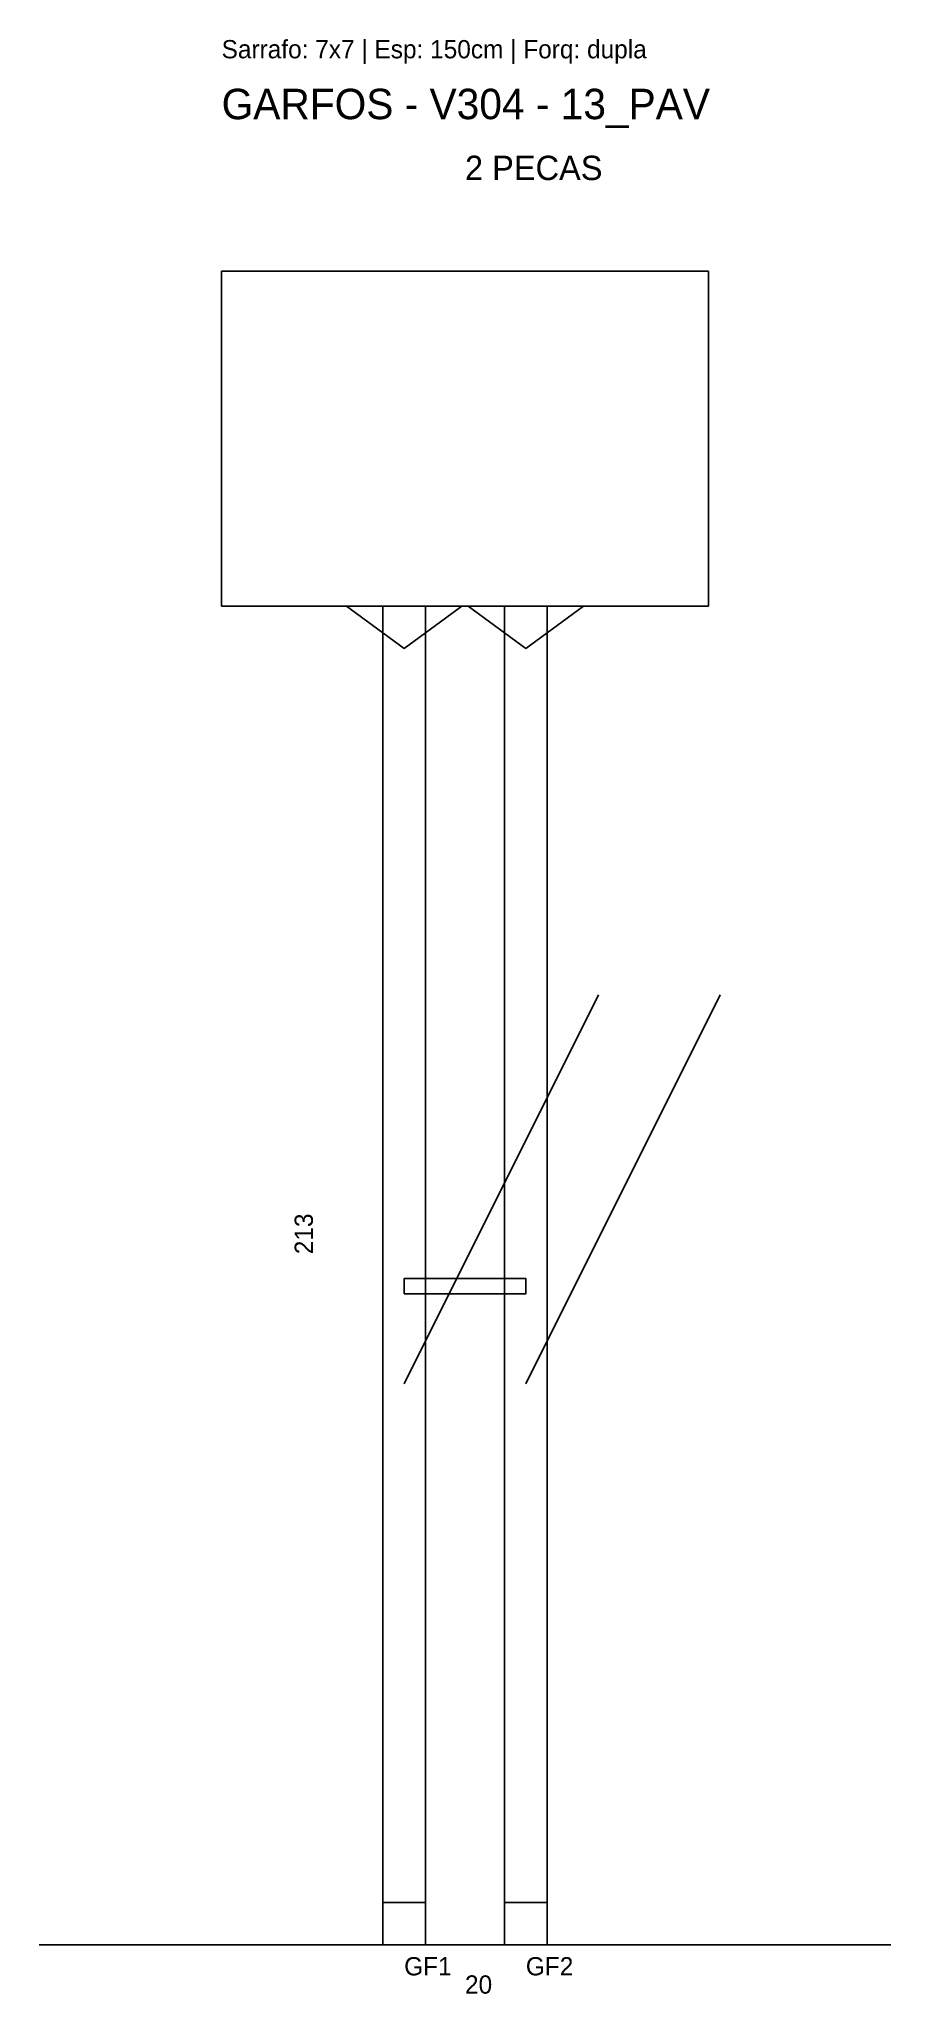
# Model space of a CAD drawing. Header units: metres. Extents: x -30 to 110, y -15 to 306.
import ezdxf

# ---------------------------------------------------------------- set-up
doc = ezdxf.new("R2010")
doc.units = ezdxf.units.M
for name, color, linetype in [('BARRA_ANCORAGEM', 6, 'Continuous'), ('COTA', 1, 'Continuous'), ('GARFOS', 5, 'Continuous'), ('NOMENCLATURA', 7, 'Continuous'), ('SARRAFOS', 3, 'Continuous'), ('TIRAS_REESCORAMENTO', 4, 'Continuous'), ('VIGAS_REF', 1, 'Continuous')]:
    doc.layers.add(name, color=color, linetype=linetype)

msp = doc.modelspace()

# ---------------------------------------------------------------- linework, layer by layer
at = {"layer": 'BARRA_ANCORAGEM'}
for p, q in [((30, 85.2), (61.95, 149.1)), ((50, 85.2), (81.95, 149.1))]:
    msp.add_line(p, q, dxfattribs=at)
at = {"layer": 'GARFOS'}
for p, q in [((30, 206), (20.5, 213)), ((20.5, 213), (39.5, 213)), ((30, 206), (39.5, 213)), ((50, 206), (40.5, 213)), ((40.5, 213), (59.5, 213)), ((50, 206), (59.5, 213))]:
    msp.add_line(p, q, dxfattribs=at)
at = {"layer": 'GARFOS', "linetype": 'CONTINUOUS'}
msp.add_line((-30, -7), (110, -7), dxfattribs=at)
at = {"layer": 'GARFOS'}
for points in [[(26.5, 0), (33.5, 0), (33.5, 213), (26.5, 213), (26.5, 0)], [(46.5, 0), (53.5, 0), (53.5, 213), (46.5, 213), (46.5, 0)]]:
    msp.add_lwpolyline(points, dxfattribs=at)
at = {"layer": 'SARRAFOS'}
for points in [[(26.5, -7), (33.5, -7), (33.5, 0), (26.5, 0), (26.5, -7)], [(46.5, -7), (53.5, -7), (53.5, 0), (46.5, 0), (46.5, -7)]]:
    msp.add_lwpolyline(points, dxfattribs=at)
at = {"layer": 'TIRAS_REESCORAMENTO'}
msp.add_lwpolyline([(30, 100), (50, 100), (50, 102.5), (30, 102.5), (30, 100)], dxfattribs=at)
at = {"layer": 'VIGAS_REF'}
msp.add_lwpolyline([(0, 213), (80, 213), (80, 268), (0, 268), (0, 213)], dxfattribs=at)

# ---------------------------------------------------------------- texts
at = {"layer": 'COTA'}
msp.add_text('213', height=3, rotation=90, dxfattribs=at).set_placement((15, 106.5))
msp.add_text('20', height=3, dxfattribs=at).set_placement((40, -15))
at = {"layer": 'NOMENCLATURA'}
for s, height, p in [('Sarrafo: 7x7 | Esp: 150cm | Forq: dupla', 3, (0, 303)), ('GARFOS - V304 - 13_PAV', 5, (0, 293)), ('2 PECAS', 4, (40, 283)), ('GF1', 3, (30, -12)), ('GF2', 3, (50, -12))]:
    msp.add_text(s, height=height, dxfattribs=at).set_placement(p)

doc.saveas('drawing.dxf')
